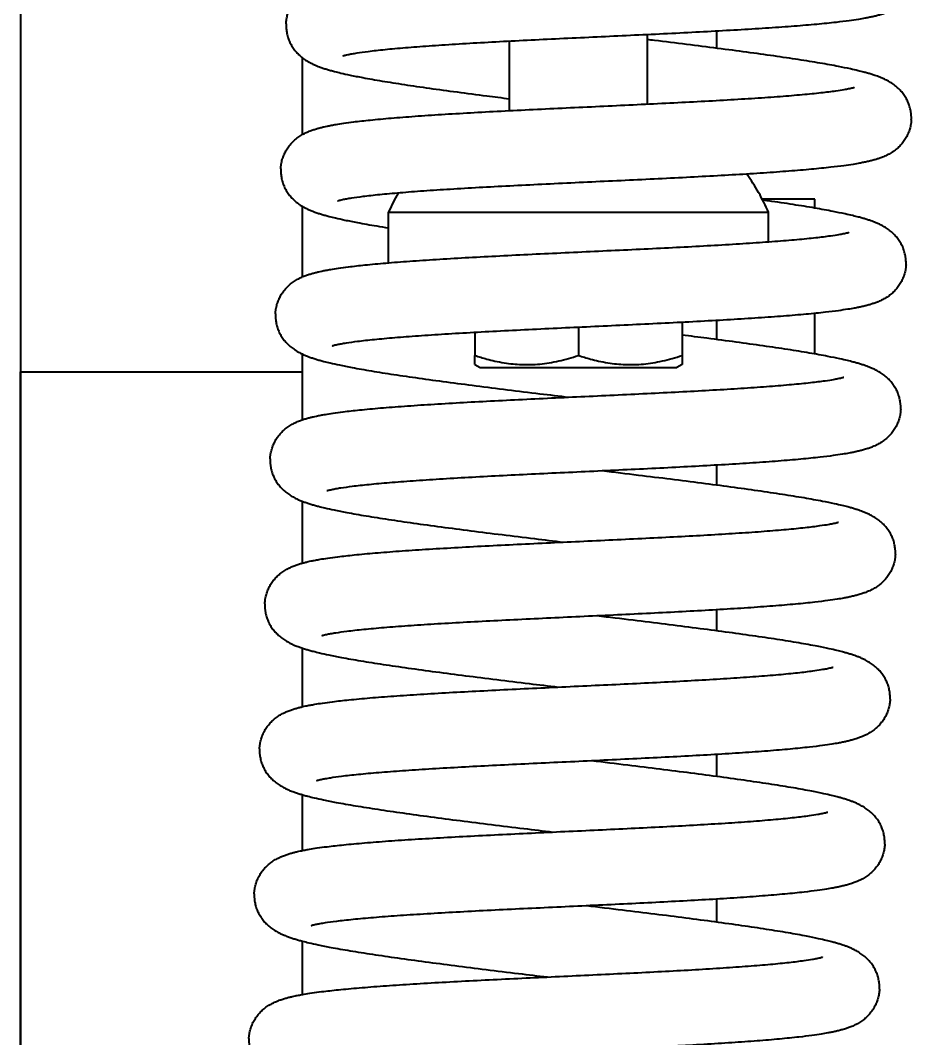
# Model space of a CAD drawing. Header units: millimetres. Extents: x 30271 to 35001, y 5679 to 9007.
# Drawn here: x 31918.7 to 32048.5, y 8038.7 to 8186.2 of the extents above; entities that cross this region are included whole.
import ezdxf

# ---------------------------------------------------------------- set-up
doc = ezdxf.new("R2010")
doc.units = ezdxf.units.MM
doc.linetypes.add('K5LT_BASIC', pattern=[0])
doc.layers.add('0 VIEW0', color=7, linetype='Continuous')

msp = doc.modelspace()

# ---------------------------------------------------------------- linework, layer by layer
at = {"layer": '0 VIEW0', "color": 5, "linetype": 'K5LT_BASIC', "lineweight": 40}
for p, q in [((31918.726, 8529.284), (31918.726, 7829.284)), ((32009.51, 8174.046), (32009.51, 8184.08)), ((32019.51, 8182.119), (32019.51, 8184.587)), ((31989.51, 8173.089), (31989.51, 8183.119)), ((31959.51, 8180.771), (31959.51, 8169.601)), ((32033.726, 8160.284), (32026.099, 8160.284)), ((32033.726, 8158.974), (32033.726, 8160.284)), ((31959.51, 8159.256), (31959.51, 8149.005)), ((31972.01, 8151.057), (31972.01, 8158.379)), ((31972.01, 8158.379), (32027.01, 8158.379)), ((32027.01, 8154.102), (32027.01, 8158.379)), ((32033.726, 8137.855), (32033.726, 8143.732)), ((32014.51, 8142.431), (32014.51, 8137.652)), ((32019.51, 8139.948), (32019.51, 8142.701)), ((31984.51, 8140.962), (31984.51, 8137.652)), ((31999.51, 8141.71), (31999.51, 8137.652)), ((31959.51, 8137.861), (31959.51, 8128.32)), ((31984.51, 8136.312), (31984.51, 8137.652)), ((32014.51, 8137.652), (32014.51, 8136.312)), ((31984.51, 8136.312), (31985.26, 8135.879)), ((32014.51, 8136.312), (32013.76, 8135.879)), ((31918.726, 8135.284), (31959.51, 8135.284)), ((31918.726, 7829.284), (31918.726, 8135.284)), ((31985.26, 8135.879), (31999.51, 8135.879)), ((31999.51, 8135.879), (32013.76, 8135.879)), ((32019.51, 8118.861), (32019.51, 8121.759)), ((31959.51, 8116.547), (31959.51, 8107.573)), ((32019.51, 8097.773), (32019.51, 8100.817)), ((31959.51, 8095.286), (31959.51, 8086.784)), ((32019.51, 8076.685), (32019.51, 8079.877)), ((31959.51, 8074.062), (31959.51, 8065.965)), ((32019.51, 8055.596), (32019.51, 8058.938)), ((31959.51, 8052.864), (31959.51, 8045.124))]:
    msp.add_line(p, q, dxfattribs=at)
for start, end in [(23.55646, 35.70744), (150.51881, 156.44354)]:
    msp.add_arc((31999.51, 8146.39), 30, start, end, dxfattribs=at)
for points, knots in [([(31957.188, 8185.639), (31957.196, 8185.871), (31957.242, 8186.333), (31957.392, 8187.011), (31957.623, 8187.665), (31957.93, 8188.286), (31958.309, 8188.867), (31958.753, 8189.4), (31959.257, 8189.883), (31959.818, 8190.312), (31960.368, 8190.648), (31960.913, 8190.923), (31961.431, 8191.142), (31961.953, 8191.328), (31962.46, 8191.485), (31962.954, 8191.619), (31963.426, 8191.732), (31963.932, 8191.843), (31964.503, 8191.957), (31965.3, 8192.099), (31966.356, 8192.264), (31967.957, 8192.479), (31970.176, 8192.728), (31973.123, 8193.001), (31976.577, 8193.27), (31980.421, 8193.528), (31984.6, 8193.776), (31989.052, 8194.015), (31993.71, 8194.248), (31998.501, 8194.477), (32003.352, 8194.704), (32008.187, 8194.93), (32012.929, 8195.159), (32017.504, 8195.393), (32021.838, 8195.634), (32025.861, 8195.882), (32029.508, 8196.139), (32032.716, 8196.404), (32035.427, 8196.675), (32037.408, 8196.922), (32038.655, 8197.117), (32039.33, 8197.243), (32039.728, 8197.329), (32039.993, 8197.394), (32040.173, 8197.444), (32040.223, 8197.461), (32040.227, 8197.463)], [0, 0, 0, 0, 0.3123927, 0.6261803, 0.9437632, 1.2683347, 1.6047015, 1.9603052, 2.344795, 2.7747437, 3.2765352, 3.7144799, 4.2369204, 4.7593609, 5.2766206, 5.7804647, 6.2557903, 6.6731545, 7.2410291, 7.8428075, 8.7792866, 9.8507897, 11.459377, 13.2564057, 15.0893136, 16.9448536, 18.8148739, 20.6940125, 22.5785043, 24.4655098, 26.3527014, 28.2379801, 30.1192494, 31.9941961, 33.8600336, 35.7131444, 37.548526, 39.358845, 41.1326713, 42.8507408, 44.0565131, 44.858353, 45.3932334, 45.9280025, 46.4627716, 47, 47, 47, 47]), ([(32048.451, 8192.804), (32048.443, 8192.573), (32048.397, 8192.111), (32048.247, 8191.433), (32048.016, 8190.779), (32047.709, 8190.157), (32047.331, 8189.577), (32046.887, 8189.043), (32046.382, 8188.561), (32045.821, 8188.132), (32045.201, 8187.753), (32044.601, 8187.463), (32044.045, 8187.241), (32043.591, 8187.086), (32043.134, 8186.947), (32042.662, 8186.819), (32042.119, 8186.689), (32041.556, 8186.569), (32040.872, 8186.438), (32039.941, 8186.279), (32038.589, 8186.081), (32036.634, 8185.841), (32034.025, 8185.576), (32030.775, 8185.302), (32027.112, 8185.039), (32023.087, 8184.786), (32018.758, 8184.543), (32014.19, 8184.307), (32009.454, 8184.076), (32004.622, 8183.849), (31999.77, 8183.623), (31994.974, 8183.395), (31990.309, 8183.163), (31985.851, 8182.926), (31981.669, 8182.682), (31977.833, 8182.429), (31974.407, 8182.168), (31971.45, 8181.899), (31969.125, 8181.64), (31967.615, 8181.429), (31966.682, 8181.272), (31966.151, 8181.168), (31965.789, 8181.086), (31965.559, 8181.027), (31965.444, 8180.992), (31965.417, 8180.983), (31965.413, 8180.981)], [0, 0, 0, 0, 0.3126774, 0.6265971, 0.9447123, 1.269773, 1.6064316, 1.961802, 2.3469042, 2.7774334, 3.2793335, 3.8928726, 4.4104889, 4.9025019, 5.2640069, 5.8002264, 6.3360045, 6.8717827, 7.4075608, 8.2113329, 9.2834461, 10.6247441, 12.3990532, 14.2186829, 16.0664611, 17.9321959, 19.8093825, 21.6935925, 23.5816013, 25.4708738, 27.3592295, 29.2445953, 31.124789, 32.9972864, 34.8589209, 36.7054391, 38.5307735, 40.32574, 42.0754358, 43.5256194, 44.3280859, 45.1303191, 45.6648641, 46.198954, 46.7314699, 47, 47, 47, 47]), ([(31957.188, 8185.639), (31957.179, 8185.408), (31957.191, 8184.944), (31957.291, 8184.257), (31957.474, 8183.587), (31957.735, 8182.946), (31958.069, 8182.339), (31958.473, 8181.774), (31958.941, 8181.257), (31959.469, 8180.787), (31960.06, 8180.364), (31960.637, 8180.031), (31961.175, 8179.769), (31961.617, 8179.581), (31962.062, 8179.409), (31962.524, 8179.247), (31963.056, 8179.077), (31963.608, 8178.917), (31964.281, 8178.736), (31965.198, 8178.509), (31966.532, 8178.213), (31968.464, 8177.83), (31971.046, 8177.375), (31974.268, 8176.864), (31977.902, 8176.334), (31981.898, 8175.788), (31985.806, 8175.279), (31988.399, 8174.952), (31989.51, 8174.813)], [0, 0, 0, 0, 0.4280861, 0.857873, 1.293404, 1.7384441, 2.1993628, 2.6858998, 3.2131427, 3.8025795, 4.48973, 5.3297254, 6.0383931, 6.7120072, 7.2069431, 7.9410803, 8.6746133, 9.4081463, 10.1416793, 11.2421223, 12.7099507, 14.5463195, 16.9755231, 19.4667752, 21.9965652, 24.5509396, 27.1209928, 29, 29, 29, 29]), ([(32047.683, 8171.818), (32047.691, 8172.049), (32047.68, 8172.513), (32047.579, 8173.2), (32047.397, 8173.869), (32047.136, 8174.511), (32046.801, 8175.118), (32046.398, 8175.683), (32045.93, 8176.201), (32045.402, 8176.67), (32044.811, 8177.093), (32044.237, 8177.425), (32043.699, 8177.687), (32043.225, 8177.889), (32042.791, 8178.055), (32042.344, 8178.211), (32041.87, 8178.363), (32041.345, 8178.517), (32040.727, 8178.686), (32039.925, 8178.888), (32038.737, 8179.159), (32036.962, 8179.522), (32034.491, 8179.97), (32031.369, 8180.476), (32027.824, 8181.002), (32023.905, 8181.545), (32019.669, 8182.102), (32015.179, 8182.669), (32011.743, 8183.092), (32009.837, 8183.324), (32009.51, 8183.364)], [0, 0, 0, 0, 0.4115746, 0.8246784, 1.2429471, 1.6710519, 2.1151304, 2.583168, 3.0893316, 3.6563423, 4.31733, 5.1250954, 5.7977303, 6.4515895, 7.0621738, 7.5829405, 8.273539, 8.9519775, 9.605358, 10.5601995, 11.7658243, 13.4728225, 15.7911388, 18.1759998, 20.6019436, 23.0540726, 25.5229416, 28.0022114, 30.4873451, 31, 31, 31, 31]), ([(31956.419, 8164.654), (31956.427, 8164.885), (31956.473, 8165.347), (31956.624, 8166.025), (31956.855, 8166.679), (31957.162, 8167.3), (31957.54, 8167.881), (31957.984, 8168.414), (31958.488, 8168.897), (31959.049, 8169.326), (31959.6, 8169.662), (31960.145, 8169.937), (31960.663, 8170.156), (31961.184, 8170.342), (31961.691, 8170.499), (31962.186, 8170.633), (31962.657, 8170.746), (31963.164, 8170.858), (31963.735, 8170.971), (31964.531, 8171.113), (31965.587, 8171.278), (31967.189, 8171.493), (31969.407, 8171.742), (31972.354, 8172.015), (31975.808, 8172.284), (31979.653, 8172.542), (31983.831, 8172.79), (31988.283, 8173.029), (31992.941, 8173.262), (31997.733, 8173.491), (32002.584, 8173.718), (32007.418, 8173.944), (32012.16, 8174.174), (32016.735, 8174.407), (32021.069, 8174.648), (32025.093, 8174.896), (32028.739, 8175.153), (32031.948, 8175.418), (32034.659, 8175.689), (32036.64, 8175.936), (32037.886, 8176.131), (32038.561, 8176.257), (32038.959, 8176.343), (32039.225, 8176.408), (32039.404, 8176.459), (32039.454, 8176.475), (32039.459, 8176.477)], [0, 0, 0, 0, 0.3123927, 0.6261803, 0.9437632, 1.2683347, 1.6047015, 1.9603052, 2.344795, 2.7747437, 3.2765352, 3.7144799, 4.2369204, 4.7593609, 5.2766206, 5.7804647, 6.2557903, 6.6731545, 7.2410291, 7.8428075, 8.7792866, 9.8507897, 11.459377, 13.2564057, 15.0893136, 16.9448536, 18.8148739, 20.6940125, 22.5785043, 24.4655098, 26.3527014, 28.2379801, 30.1192494, 31.9941961, 33.8600336, 35.7131444, 37.548526, 39.358845, 41.1326713, 42.8507408, 44.0565131, 44.858353, 45.3932334, 45.9280025, 46.4627716, 47, 47, 47, 47]), ([(32047.683, 8171.818), (32047.674, 8171.587), (32047.629, 8171.125), (32047.478, 8170.447), (32047.247, 8169.793), (32046.94, 8169.172), (32046.562, 8168.591), (32046.118, 8168.058), (32045.614, 8167.575), (32045.053, 8167.146), (32044.432, 8166.767), (32043.833, 8166.477), (32043.277, 8166.255), (32042.822, 8166.1), (32042.366, 8165.961), (32041.893, 8165.833), (32041.35, 8165.703), (32040.788, 8165.583), (32040.104, 8165.452), (32039.172, 8165.293), (32037.82, 8165.096), (32035.865, 8164.855), (32033.257, 8164.59), (32030.006, 8164.316), (32026.343, 8164.053), (32022.318, 8163.8), (32017.989, 8163.557), (32013.422, 8163.321), (32008.685, 8163.09), (32003.854, 8162.863), (31999.002, 8162.637), (31994.205, 8162.409), (31989.541, 8162.177), (31985.082, 8161.94), (31980.901, 8161.696), (31977.065, 8161.443), (31973.638, 8161.182), (31970.681, 8160.913), (31968.356, 8160.654), (31966.846, 8160.443), (31965.914, 8160.286), (31965.382, 8160.182), (31965.021, 8160.1), (31964.791, 8160.041), (31964.676, 8160.006), (31964.649, 8159.997), (31964.645, 8159.995)], [0, 0, 0, 0, 0.3126774, 0.6265971, 0.9447123, 1.269773, 1.6064316, 1.961802, 2.3469042, 2.7774334, 3.2793335, 3.8928726, 4.4104889, 4.9025019, 5.2640069, 5.8002264, 6.3360045, 6.8717827, 7.4075608, 8.2113329, 9.2834461, 10.6247441, 12.3990532, 14.2186829, 16.0664611, 17.9321959, 19.8093825, 21.6935925, 23.5816013, 25.4708738, 27.3592295, 29.2445953, 31.124789, 32.9972864, 34.8589209, 36.7054391, 38.5307735, 40.32574, 42.0754358, 43.5256194, 44.3280859, 45.1303191, 45.6648641, 46.198954, 46.7314699, 47, 47, 47, 47]), ([(31956.419, 8164.654), (31956.41, 8164.422), (31956.422, 8163.958), (31956.523, 8163.271), (31956.705, 8162.601), (31956.966, 8161.96), (31957.301, 8161.353), (31957.705, 8160.789), (31958.172, 8160.271), (31958.7, 8159.801), (31959.291, 8159.378), (31959.868, 8159.045), (31960.406, 8158.783), (31960.848, 8158.595), (31961.293, 8158.423), (31961.756, 8158.261), (31962.288, 8158.091), (31962.839, 8157.931), (31963.512, 8157.75), (31964.43, 8157.523), (31965.763, 8157.227), (31967.696, 8156.844), (31969.839, 8156.467), (31971.427, 8156.209), (31972.01, 8156.117)], [0, 0, 0, 0, 0.5841906, 1.1707022, 1.7650525, 2.3723795, 3.0013753, 3.6653313, 4.3848368, 5.1892157, 6.1269403, 7.2732457, 8.2403338, 9.1595858, 9.8350034, 10.8368487, 11.8378695, 12.8388902, 13.8399109, 15.3416379, 17.3447198, 19.8507329, 23.165762, 25, 25, 25, 25]), ([(32046.914, 8150.832), (32046.923, 8151.063), (32046.911, 8151.527), (32046.811, 8152.214), (32046.628, 8152.883), (32046.368, 8153.525), (32046.033, 8154.132), (32045.629, 8154.697), (32045.162, 8155.215), (32044.634, 8155.684), (32044.042, 8156.107), (32043.468, 8156.439), (32042.93, 8156.701), (32042.456, 8156.903), (32042.022, 8157.069), (32041.575, 8157.225), (32041.102, 8157.377), (32040.577, 8157.531), (32039.959, 8157.7), (32039.157, 8157.902), (32037.969, 8158.173), (32036.193, 8158.536), (32033.723, 8158.984), (32030.6, 8159.49), (32027.988, 8159.878), (32026.458, 8160.095), (32026.176, 8160.135)], [0, 0, 0, 0, 0.5255695, 1.0530917, 1.5872094, 2.1338874, 2.7009635, 3.2986346, 3.9449917, 4.6690488, 5.5131119, 6.5446062, 7.4035424, 8.2385027, 9.0182021, 9.6832069, 10.5650823, 11.4314295, 12.2657785, 13.485085, 15.0246348, 17.2044246, 20.1648509, 23.210253, 26.3081166, 27, 27, 27, 27]), ([(31955.651, 8143.668), (31955.659, 8143.899), (31955.704, 8144.361), (31955.855, 8145.039), (31956.086, 8145.693), (31956.393, 8146.314), (31956.771, 8146.895), (31957.215, 8147.428), (31957.72, 8147.911), (31958.281, 8148.34), (31958.831, 8148.676), (31959.376, 8148.951), (31959.894, 8149.17), (31960.416, 8149.356), (31960.923, 8149.513), (31961.417, 8149.647), (31961.888, 8149.76), (31962.395, 8149.872), (31962.966, 8149.985), (31963.763, 8150.127), (31964.819, 8150.292), (31966.42, 8150.507), (31968.639, 8150.756), (31971.585, 8151.029), (31975.04, 8151.298), (31978.884, 8151.556), (31983.063, 8151.804), (31987.515, 8152.043), (31992.172, 8152.276), (31996.964, 8152.505), (32001.815, 8152.732), (32006.65, 8152.958), (32011.392, 8153.188), (32015.967, 8153.421), (32020.301, 8153.662), (32024.324, 8153.91), (32027.971, 8154.167), (32031.179, 8154.432), (32033.89, 8154.703), (32035.871, 8154.95), (32037.118, 8155.145), (32037.792, 8155.271), (32038.191, 8155.357), (32038.456, 8155.422), (32038.636, 8155.473), (32038.686, 8155.489), (32038.69, 8155.491)], [0, 0, 0, 0, 0.3123927, 0.6261803, 0.9437632, 1.2683347, 1.6047015, 1.9603052, 2.344795, 2.7747437, 3.2765352, 3.7144799, 4.2369204, 4.7593609, 5.2766206, 5.7804647, 6.2557903, 6.6731545, 7.2410291, 7.8428075, 8.7792866, 9.8507897, 11.459377, 13.2564057, 15.0893136, 16.9448536, 18.8148739, 20.6940125, 22.5785043, 24.4655098, 26.3527014, 28.2379801, 30.1192494, 31.9941961, 33.8600336, 35.7131444, 37.548526, 39.358845, 41.1326713, 42.8507408, 44.0565131, 44.858353, 45.3932334, 45.9280025, 46.4627716, 47, 47, 47, 47]), ([(32046.914, 8150.832), (32046.906, 8150.601), (32046.86, 8150.139), (32046.71, 8149.461), (32046.479, 8148.807), (32046.171, 8148.186), (32045.793, 8147.605), (32045.349, 8147.072), (32044.845, 8146.589), (32044.284, 8146.16), (32043.664, 8145.781), (32043.064, 8145.491), (32042.508, 8145.269), (32042.054, 8145.114), (32041.597, 8144.975), (32041.124, 8144.847), (32040.581, 8144.717), (32040.019, 8144.597), (32039.335, 8144.466), (32038.404, 8144.307), (32037.052, 8144.11), (32035.097, 8143.869), (32032.488, 8143.604), (32029.238, 8143.33), (32025.575, 8143.067), (32021.549, 8142.814), (32017.221, 8142.571), (32012.653, 8142.335), (32007.917, 8142.104), (32003.085, 8141.877), (31998.233, 8141.651), (31993.437, 8141.423), (31988.772, 8141.192), (31984.314, 8140.954), (31980.132, 8140.71), (31976.296, 8140.457), (31972.87, 8140.196), (31969.913, 8139.928), (31967.588, 8139.668), (31966.078, 8139.457), (31965.145, 8139.3), (31964.614, 8139.196), (31964.252, 8139.114), (31964.022, 8139.055), (31963.907, 8139.02), (31963.88, 8139.011), (31963.876, 8139.009)], [0, 0, 0, 0, 0.3126774, 0.6265971, 0.9447123, 1.269773, 1.6064316, 1.961802, 2.3469042, 2.7774334, 3.2793335, 3.8928726, 4.4104889, 4.9025019, 5.2640069, 5.8002264, 6.3360045, 6.8717827, 7.4075608, 8.2113329, 9.2834461, 10.6247441, 12.3990532, 14.2186829, 16.0664611, 17.9321959, 19.8093825, 21.6935925, 23.5816013, 25.4708738, 27.3592295, 29.2445953, 31.124789, 32.9972864, 34.8589209, 36.7054391, 38.5307735, 40.32574, 42.0754358, 43.5256194, 44.3280859, 45.1303191, 45.6648641, 46.198954, 46.7314699, 47, 47, 47, 47]), ([(31955.651, 8143.668), (31955.642, 8143.437), (31955.654, 8142.973), (31955.754, 8142.285), (31955.937, 8141.616), (31956.198, 8140.974), (31956.532, 8140.367), (31956.936, 8139.803), (31957.404, 8139.285), (31957.932, 8138.815), (31958.523, 8138.392), (31959.099, 8138.059), (31959.638, 8137.797), (31960.08, 8137.609), (31960.525, 8137.437), (31960.987, 8137.275), (31961.519, 8137.106), (31962.071, 8136.945), (31962.743, 8136.764), (31963.661, 8136.538), (31964.995, 8136.242), (31966.927, 8135.858), (31969.509, 8135.403), (31972.731, 8134.892), (31976.365, 8134.362), (31980.361, 8133.816), (31984.66, 8133.256), (31989.198, 8132.687), (31993.697, 8132.136), (31996.684, 8131.775), (31998.076, 8131.607)], [0, 0, 0, 0, 0.3843192, 0.7701653, 1.1611683, 1.5607081, 1.9745031, 2.4112973, 2.8846356, 3.4138092, 4.0307065, 4.784822, 5.4210365, 6.0257813, 6.4701156, 7.1291957, 7.7877333, 8.446271, 9.1048086, 10.0927439, 11.4105037, 13.0591248, 15.2399701, 17.4765202, 19.7476681, 22.040887, 24.3481816, 26.6641087, 28.9847051, 31, 31, 31, 31]), ([(32046.145, 8129.846), (32046.154, 8130.077), (32046.143, 8130.541), (32046.042, 8131.228), (32045.86, 8131.897), (32045.599, 8132.539), (32045.264, 8133.146), (32044.86, 8133.711), (32044.393, 8134.229), (32043.865, 8134.698), (32043.274, 8135.121), (32042.7, 8135.453), (32042.162, 8135.715), (32041.688, 8135.917), (32041.254, 8136.083), (32040.807, 8136.239), (32040.333, 8136.391), (32039.808, 8136.546), (32039.19, 8136.714), (32038.388, 8136.916), (32037.2, 8137.187), (32035.425, 8137.55), (32032.954, 8137.998), (32029.832, 8138.504), (32026.287, 8139.03), (32022.368, 8139.573), (32018.41, 8140.094), (32015.728, 8140.434), (32014.51, 8140.586)], [0, 0, 0, 0, 0.4337592, 0.8691299, 1.3099439, 1.7611242, 2.2291392, 2.7224047, 3.2558513, 3.8534248, 4.5500407, 5.401346, 6.1102369, 6.7993401, 7.4428359, 7.9916727, 8.7194956, 9.4345029, 10.1231016, 11.1294106, 12.4000204, 14.1990284, 16.6423056, 19.1557143, 21.7124202, 24.2967228, 26.8986676, 29, 29, 29, 29]), ([(31984.51, 8137.652), (31985.08, 8137.462), (31986.045, 8137.168), (31987.468, 8136.815), (31988.735, 8136.57), (31990.021, 8136.4), (31991.286, 8136.312), (31992.585, 8136.306), (31993.921, 8136.39), (31995.286, 8136.569), (31996.665, 8136.838), (31998.079, 8137.198), (31999.027, 8137.491), (31999.51, 8137.652)], [0, 0, 0, 0, 1.6374536, 2.7525556, 4.0112679, 5.177932, 6.3226025, 7.5039957, 8.7569809, 10.0125858, 11.2910456, 12.6125954, 14, 14, 14, 14]), ([(31999.51, 8137.652), (32000.08, 8137.462), (32001.045, 8137.168), (32002.468, 8136.815), (32003.735, 8136.57), (32005.021, 8136.4), (32006.286, 8136.312), (32007.585, 8136.306), (32008.921, 8136.39), (32010.286, 8136.569), (32011.665, 8136.838), (32013.079, 8137.198), (32014.027, 8137.491), (32014.51, 8137.652)], [0, 0, 0, 0, 1.6374536, 2.7525556, 4.0112679, 5.177932, 6.3226025, 7.5039957, 8.7569809, 10.0125858, 11.2910456, 12.6125954, 14, 14, 14, 14]), ([(31954.882, 8122.682), (31954.89, 8122.913), (31954.936, 8123.375), (31955.087, 8124.053), (31955.318, 8124.707), (31955.625, 8125.328), (31956.003, 8125.909), (31956.447, 8126.443), (31956.951, 8126.925), (31957.512, 8127.354), (31958.063, 8127.69), (31958.608, 8127.965), (31959.126, 8128.184), (31959.647, 8128.371), (31960.154, 8128.527), (31960.649, 8128.661), (31961.12, 8128.775), (31961.627, 8128.886), (31962.198, 8128.999), (31962.994, 8129.141), (31964.05, 8129.306), (31965.651, 8129.521), (31967.87, 8129.77), (31970.817, 8130.043), (31974.271, 8130.312), (31978.115, 8130.57), (31982.294, 8130.818), (31986.746, 8131.057), (31991.404, 8131.29), (31996.195, 8131.519), (32001.046, 8131.746), (32005.881, 8131.972), (32010.623, 8132.202), (32015.198, 8132.436), (32019.532, 8132.676), (32023.556, 8132.924), (32027.202, 8133.181), (32030.41, 8133.446), (32033.122, 8133.717), (32035.102, 8133.964), (32036.349, 8134.159), (32037.024, 8134.285), (32037.422, 8134.371), (32037.688, 8134.436), (32037.867, 8134.487), (32037.917, 8134.503), (32037.922, 8134.505)], [0, 0, 0, 0, 0.3123927, 0.6261803, 0.9437632, 1.2683347, 1.6047015, 1.9603052, 2.344795, 2.7747437, 3.2765352, 3.7144799, 4.2369204, 4.7593609, 5.2766206, 5.7804647, 6.2557903, 6.6731545, 7.2410291, 7.8428075, 8.7792866, 9.8507897, 11.459377, 13.2564057, 15.0893136, 16.9448536, 18.8148739, 20.6940125, 22.5785043, 24.4655098, 26.3527014, 28.2379801, 30.1192494, 31.9941961, 33.8600336, 35.7131444, 37.548526, 39.358845, 41.1326713, 42.8507408, 44.0565131, 44.858353, 45.3932334, 45.9280025, 46.4627716, 47, 47, 47, 47]), ([(32046.145, 8129.846), (32046.137, 8129.615), (32046.092, 8129.153), (32045.941, 8128.475), (32045.71, 8127.821), (32045.403, 8127.2), (32045.025, 8126.619), (32044.581, 8126.086), (32044.077, 8125.603), (32043.515, 8125.174), (32042.895, 8124.795), (32042.296, 8124.505), (32041.739, 8124.283), (32041.285, 8124.128), (32040.829, 8123.989), (32040.356, 8123.861), (32039.813, 8123.731), (32039.251, 8123.611), (32038.567, 8123.48), (32037.635, 8123.321), (32036.283, 8123.124), (32034.328, 8122.883), (32031.719, 8122.618), (32028.469, 8122.344), (32024.806, 8122.081), (32020.781, 8121.828), (32016.452, 8121.585), (32011.885, 8121.349), (32007.148, 8121.118), (32002.316, 8120.891), (31997.464, 8120.665), (31992.668, 8120.437), (31988.004, 8120.206), (31983.545, 8119.969), (31979.364, 8119.724), (31975.528, 8119.471), (31972.101, 8119.21), (31969.144, 8118.942), (31966.819, 8118.682), (31965.309, 8118.471), (31964.376, 8118.315), (31963.845, 8118.21), (31963.484, 8118.128), (31963.254, 8118.069), (31963.139, 8118.034), (31963.111, 8118.025), (31963.107, 8118.023)], [0, 0, 0, 0, 0.3126774, 0.6265971, 0.9447123, 1.269773, 1.6064316, 1.961802, 2.3469042, 2.7774334, 3.2793335, 3.8928726, 4.4104889, 4.9025019, 5.2640069, 5.8002264, 6.3360045, 6.8717827, 7.4075608, 8.2113329, 9.2834461, 10.6247441, 12.3990532, 14.2186829, 16.0664611, 17.9321959, 19.8093825, 21.6935925, 23.5816013, 25.4708738, 27.3592295, 29.2445953, 31.124789, 32.9972864, 34.8589209, 36.7054391, 38.5307735, 40.32574, 42.0754358, 43.5256194, 44.3280859, 45.1303191, 45.6648641, 46.198954, 46.7314699, 47, 47, 47, 47]), ([(31954.882, 8122.682), (31954.873, 8122.451), (31954.885, 8121.987), (31954.986, 8121.299), (31955.168, 8120.63), (31955.429, 8119.988), (31955.764, 8119.381), (31956.167, 8118.817), (31956.635, 8118.299), (31957.163, 8117.83), (31957.754, 8117.406), (31958.331, 8117.073), (31958.869, 8116.811), (31959.311, 8116.623), (31959.756, 8116.451), (31960.218, 8116.289), (31960.75, 8116.12), (31961.302, 8115.959), (31961.975, 8115.778), (31962.892, 8115.552), (31964.226, 8115.256), (31966.159, 8114.873), (31968.741, 8114.417), (31971.962, 8113.906), (31975.596, 8113.376), (31979.592, 8112.83), (31983.892, 8112.27), (31988.43, 8111.701), (31992.929, 8111.15), (31995.915, 8110.789), (31997.307, 8110.621)], [0, 0, 0, 0, 0.3843192, 0.7701653, 1.1611683, 1.5607081, 1.9745031, 2.4112973, 2.8846356, 3.4138092, 4.0307065, 4.784822, 5.4210365, 6.0257813, 6.4701156, 7.1291957, 7.7877333, 8.446271, 9.1048086, 10.0927439, 11.4105037, 13.0591248, 15.2399701, 17.4765202, 19.7476681, 22.040887, 24.3481816, 26.6641087, 28.9847051, 31, 31, 31, 31]), ([(32045.377, 8108.86), (32045.386, 8109.091), (32045.374, 8109.555), (32045.273, 8110.242), (32045.091, 8110.911), (32044.83, 8111.553), (32044.496, 8112.16), (32044.092, 8112.725), (32043.624, 8113.243), (32043.096, 8113.712), (32042.505, 8114.135), (32041.931, 8114.467), (32041.393, 8114.729), (32040.919, 8114.932), (32040.485, 8115.097), (32040.038, 8115.253), (32039.564, 8115.405), (32039.04, 8115.56), (32038.422, 8115.728), (32037.62, 8115.93), (32036.431, 8116.201), (32034.656, 8116.565), (32032.186, 8117.012), (32029.063, 8117.518), (32025.519, 8118.044), (32021.6, 8118.587), (32017.364, 8119.144), (32012.874, 8119.712), (32008.052, 8120.305), (32004.707, 8120.709), (32002.952, 8120.921)], [0, 0, 0, 0, 0.3841964, 0.7698201, 1.1602652, 1.5598921, 1.9744301, 2.4113334, 2.8838266, 3.4131193, 4.0301375, 4.7841697, 5.4120603, 6.0224243, 6.592392, 7.0785168, 7.7231762, 8.3564843, 8.9664014, 9.8577261, 10.9831517, 12.5765989, 14.7406988, 16.9669168, 19.2314848, 21.5204961, 23.8251337, 26.1394804, 28.4593009, 31, 31, 31, 31]), ([(31954.114, 8101.696), (31954.122, 8101.927), (31954.167, 8102.389), (31954.318, 8103.067), (31954.549, 8103.721), (31954.856, 8104.342), (31955.234, 8104.923), (31955.678, 8105.457), (31956.183, 8105.939), (31956.744, 8106.368), (31957.294, 8106.704), (31957.839, 8106.979), (31958.357, 8107.198), (31958.879, 8107.385), (31959.386, 8107.541), (31959.88, 8107.675), (31960.351, 8107.789), (31960.858, 8107.9), (31961.429, 8108.013), (31962.225, 8108.155), (31963.282, 8108.32), (31964.883, 8108.535), (31967.102, 8108.784), (31970.048, 8109.057), (31973.503, 8109.326), (31977.347, 8109.584), (31981.526, 8109.832), (31985.978, 8110.071), (31990.635, 8110.305), (31995.427, 8110.533), (32000.278, 8110.76), (32005.113, 8110.987), (32009.855, 8111.216), (32014.429, 8111.45), (32018.763, 8111.69), (32022.787, 8111.938), (32026.434, 8112.195), (32029.642, 8112.46), (32032.353, 8112.731), (32034.334, 8112.978), (32035.58, 8113.173), (32036.255, 8113.299), (32036.654, 8113.385), (32036.919, 8113.45), (32037.099, 8113.501), (32037.148, 8113.517), (32037.153, 8113.519)], [0, 0, 0, 0, 0.3123927, 0.6261803, 0.9437632, 1.2683347, 1.6047015, 1.9603052, 2.344795, 2.7747437, 3.2765352, 3.7144799, 4.2369204, 4.7593609, 5.2766206, 5.7804647, 6.2557903, 6.6731545, 7.2410291, 7.8428075, 8.7792866, 9.8507897, 11.459377, 13.2564057, 15.0893136, 16.9448536, 18.8148739, 20.6940125, 22.5785043, 24.4655098, 26.3527014, 28.2379801, 30.1192494, 31.9941961, 33.8600336, 35.7131444, 37.548526, 39.358845, 41.1326713, 42.8507408, 44.0565131, 44.858353, 45.3932334, 45.9280025, 46.4627716, 47, 47, 47, 47]), ([(32045.377, 8108.86), (32045.369, 8108.629), (32045.323, 8108.167), (32045.172, 8107.489), (32044.941, 8106.835), (32044.634, 8106.214), (32044.256, 8105.633), (32043.812, 8105.1), (32043.308, 8104.618), (32042.747, 8104.188), (32042.126, 8103.809), (32041.527, 8103.519), (32040.971, 8103.297), (32040.517, 8103.142), (32040.06, 8103.003), (32039.587, 8102.875), (32039.044, 8102.745), (32038.482, 8102.625), (32037.798, 8102.494), (32036.867, 8102.335), (32035.515, 8102.138), (32033.559, 8101.897), (32030.951, 8101.632), (32027.7, 8101.358), (32024.037, 8101.095), (32020.012, 8100.842), (32015.683, 8100.599), (32011.116, 8100.363), (32006.38, 8100.132), (32001.548, 8099.905), (31996.696, 8099.679), (31991.9, 8099.451), (31987.235, 8099.22), (31982.776, 8098.983), (31978.595, 8098.738), (31974.759, 8098.486), (31971.333, 8098.224), (31968.376, 8097.956), (31966.051, 8097.696), (31964.541, 8097.486), (31963.608, 8097.329), (31963.077, 8097.224), (31962.715, 8097.142), (31962.485, 8097.083), (31962.37, 8097.048), (31962.343, 8097.039), (31962.339, 8097.037)], [0, 0, 0, 0, 0.3126774, 0.6265971, 0.9447123, 1.269773, 1.6064316, 1.961802, 2.3469042, 2.7774334, 3.2793335, 3.8928726, 4.4104889, 4.9025019, 5.2640069, 5.8002264, 6.3360045, 6.8717827, 7.4075608, 8.2113329, 9.2834461, 10.6247441, 12.3990532, 14.2186829, 16.0664611, 17.9321959, 19.8093825, 21.6935925, 23.5816013, 25.4708738, 27.3592295, 29.2445953, 31.124789, 32.9972864, 34.8589209, 36.7054391, 38.5307735, 40.32574, 42.0754358, 43.5256194, 44.3280859, 45.1303191, 45.6648641, 46.198954, 46.7314699, 47, 47, 47, 47]), ([(31954.114, 8101.696), (31954.105, 8101.465), (31954.116, 8101.001), (31954.217, 8100.313), (31954.4, 8099.644), (31954.66, 8099.002), (31954.995, 8098.395), (31955.399, 8097.831), (31955.866, 8097.313), (31956.395, 8096.844), (31956.986, 8096.42), (31957.562, 8096.087), (31958.101, 8095.825), (31958.542, 8095.637), (31958.987, 8095.465), (31959.45, 8095.303), (31959.982, 8095.134), (31960.534, 8094.973), (31961.206, 8094.792), (31962.124, 8094.566), (31963.457, 8094.27), (31965.39, 8093.887), (31967.972, 8093.432), (31971.194, 8092.921), (31974.828, 8092.39), (31978.824, 8091.844), (31983.123, 8091.284), (31987.661, 8090.715), (31992.16, 8090.164), (31995.147, 8089.803), (31996.538, 8089.635)], [0, 0, 0, 0, 0.3843192, 0.7701653, 1.1611683, 1.5607081, 1.9745031, 2.4112973, 2.8846356, 3.4138092, 4.0307065, 4.784822, 5.4210365, 6.0257813, 6.4701156, 7.1291957, 7.7877333, 8.446271, 9.1048086, 10.0927439, 11.4105037, 13.0591248, 15.2399701, 17.4765202, 19.7476681, 22.040887, 24.3481816, 26.6641087, 28.9847051, 31, 31, 31, 31]), ([(32044.608, 8087.874), (32044.617, 8088.105), (32044.605, 8088.569), (32044.505, 8089.256), (32044.323, 8089.925), (32044.062, 8090.567), (32043.727, 8091.174), (32043.323, 8091.739), (32042.856, 8092.257), (32042.328, 8092.726), (32041.737, 8093.149), (32041.162, 8093.481), (32040.625, 8093.744), (32040.151, 8093.946), (32039.717, 8094.111), (32039.269, 8094.268), (32038.796, 8094.419), (32038.271, 8094.574), (32037.653, 8094.742), (32036.851, 8094.944), (32035.663, 8095.215), (32033.888, 8095.579), (32031.417, 8096.026), (32028.295, 8096.532), (32024.75, 8097.058), (32020.831, 8097.601), (32016.595, 8098.158), (32012.105, 8098.726), (32007.283, 8099.319), (32003.938, 8099.723), (32002.183, 8099.935)], [0, 0, 0, 0, 0.3841964, 0.7698201, 1.1602652, 1.5598921, 1.9744301, 2.4113334, 2.8838266, 3.4131193, 4.0301375, 4.7841697, 5.4120603, 6.0224243, 6.592392, 7.0785168, 7.7231762, 8.3564843, 8.9664014, 9.8577261, 10.9831517, 12.5765989, 14.7406988, 16.9669168, 19.2314848, 21.5204961, 23.8251337, 26.1394804, 28.4593009, 31, 31, 31, 31]), ([(31953.345, 8080.71), (31953.353, 8080.941), (31953.399, 8081.403), (31953.549, 8082.081), (31953.78, 8082.735), (31954.087, 8083.356), (31954.466, 8083.937), (31954.91, 8084.471), (31955.414, 8084.953), (31955.975, 8085.382), (31956.525, 8085.718), (31957.071, 8085.993), (31957.588, 8086.212), (31958.11, 8086.399), (31958.617, 8086.555), (31959.112, 8086.689), (31959.583, 8086.803), (31960.089, 8086.914), (31960.661, 8087.027), (31961.457, 8087.169), (31962.513, 8087.334), (31964.114, 8087.549), (31966.333, 8087.799), (31969.28, 8088.071), (31972.734, 8088.34), (31976.578, 8088.598), (31980.757, 8088.846), (31985.209, 8089.086), (31989.867, 8089.319), (31994.658, 8089.547), (31999.509, 8089.774), (32004.344, 8090.001), (32009.086, 8090.23), (32013.661, 8090.464), (32017.995, 8090.704), (32022.018, 8090.952), (32025.665, 8091.209), (32028.873, 8091.474), (32031.584, 8091.745), (32033.565, 8091.992), (32034.812, 8092.187), (32035.487, 8092.313), (32035.885, 8092.399), (32036.151, 8092.464), (32036.33, 8092.515), (32036.38, 8092.531), (32036.385, 8092.533)], [0, 0, 0, 0, 0.3123927, 0.6261803, 0.9437632, 1.2683347, 1.6047015, 1.9603052, 2.344795, 2.7747437, 3.2765352, 3.7144799, 4.2369204, 4.7593609, 5.2766206, 5.7804647, 6.2557903, 6.6731545, 7.2410291, 7.8428075, 8.7792866, 9.8507897, 11.459377, 13.2564057, 15.0893136, 16.9448536, 18.8148739, 20.6940125, 22.5785043, 24.4655098, 26.3527014, 28.2379801, 30.1192494, 31.9941961, 33.8600336, 35.7131444, 37.548526, 39.358845, 41.1326713, 42.8507408, 44.0565131, 44.858353, 45.3932334, 45.9280025, 46.4627716, 47, 47, 47, 47]), ([(32044.608, 8087.874), (32044.6, 8087.643), (32044.555, 8087.181), (32044.404, 8086.503), (32044.173, 8085.849), (32043.866, 8085.228), (32043.488, 8084.647), (32043.044, 8084.114), (32042.54, 8083.632), (32041.978, 8083.202), (32041.358, 8082.823), (32040.759, 8082.533), (32040.202, 8082.311), (32039.748, 8082.156), (32039.292, 8082.017), (32038.819, 8081.889), (32038.276, 8081.759), (32037.714, 8081.639), (32037.03, 8081.508), (32036.098, 8081.349), (32034.746, 8081.152), (32032.791, 8080.911), (32030.182, 8080.646), (32026.932, 8080.372), (32023.269, 8080.109), (32019.244, 8079.856), (32014.915, 8079.613), (32010.347, 8079.377), (32005.611, 8079.147), (32000.779, 8078.919), (31995.927, 8078.693), (31991.131, 8078.465), (31986.467, 8078.234), (31982.008, 8077.997), (31977.826, 8077.752), (31973.991, 8077.5), (31970.564, 8077.238), (31967.607, 8076.97), (31965.282, 8076.711), (31963.772, 8076.5), (31962.839, 8076.343), (31962.308, 8076.238), (31961.946, 8076.156), (31961.716, 8076.097), (31961.601, 8076.062), (31961.574, 8076.053), (31961.57, 8076.051)], [0, 0, 0, 0, 0.3126774, 0.6265971, 0.9447123, 1.269773, 1.6064316, 1.961802, 2.3469042, 2.7774334, 3.2793335, 3.8928726, 4.4104889, 4.9025019, 5.2640069, 5.8002264, 6.3360045, 6.8717827, 7.4075608, 8.2113329, 9.2834461, 10.6247441, 12.3990532, 14.2186829, 16.0664611, 17.9321959, 19.8093825, 21.6935925, 23.5816013, 25.4708738, 27.3592295, 29.2445953, 31.124789, 32.9972864, 34.8589209, 36.7054391, 38.5307735, 40.32574, 42.0754358, 43.5256194, 44.3280859, 45.1303191, 45.6648641, 46.198954, 46.7314699, 47, 47, 47, 47]), ([(31953.345, 8080.71), (31953.336, 8080.479), (31953.348, 8080.015), (31953.448, 8079.327), (31953.631, 8078.658), (31953.892, 8078.016), (31954.227, 8077.409), (31954.63, 8076.845), (31955.098, 8076.327), (31955.626, 8075.858), (31956.217, 8075.434), (31956.794, 8075.101), (31957.332, 8074.839), (31957.774, 8074.651), (31958.219, 8074.479), (31958.681, 8074.317), (31959.213, 8074.148), (31959.765, 8073.987), (31960.438, 8073.806), (31961.355, 8073.58), (31962.689, 8073.284), (31964.621, 8072.901), (31967.204, 8072.446), (31970.425, 8071.935), (31974.059, 8071.404), (31978.055, 8070.858), (31982.355, 8070.298), (31986.892, 8069.729), (31991.392, 8069.178), (31994.378, 8068.817), (31995.77, 8068.649)], [0, 0, 0, 0, 0.3843192, 0.7701653, 1.1611683, 1.5607081, 1.9745031, 2.4112973, 2.8846356, 3.4138092, 4.0307065, 4.784822, 5.4210365, 6.0257813, 6.4701156, 7.1291957, 7.7877333, 8.446271, 9.1048086, 10.0927439, 11.4105037, 13.0591248, 15.2399701, 17.4765202, 19.7476681, 22.040887, 24.3481816, 26.6641087, 28.9847051, 31, 31, 31, 31]), ([(32043.84, 8066.889), (32043.848, 8067.12), (32043.837, 8067.583), (32043.736, 8068.271), (32043.554, 8068.939), (32043.293, 8069.582), (32042.958, 8070.188), (32042.555, 8070.753), (32042.087, 8071.271), (32041.559, 8071.74), (32040.968, 8072.164), (32040.394, 8072.495), (32039.856, 8072.758), (32039.382, 8072.96), (32038.948, 8073.125), (32038.501, 8073.282), (32038.027, 8073.433), (32037.502, 8073.588), (32036.884, 8073.756), (32036.082, 8073.958), (32034.894, 8074.229), (32033.119, 8074.593), (32030.649, 8075.04), (32027.526, 8075.546), (32023.981, 8076.073), (32020.063, 8076.616), (32015.826, 8077.172), (32011.336, 8077.74), (32006.515, 8078.333), (32003.17, 8078.738), (32001.415, 8078.949)], [0, 0, 0, 0, 0.3841964, 0.7698201, 1.1602652, 1.5598921, 1.9744301, 2.4113334, 2.8838266, 3.4131193, 4.0301375, 4.7841697, 5.4120603, 6.0224243, 6.592392, 7.0785168, 7.7231762, 8.3564843, 8.9664014, 9.8577261, 10.9831517, 12.5765989, 14.7406988, 16.9669168, 19.2314848, 21.5204961, 23.8251337, 26.1394804, 28.459301, 31, 31, 31, 31]), ([(31952.576, 8059.724), (31952.585, 8059.955), (31952.63, 8060.417), (31952.781, 8061.096), (31953.012, 8061.75), (31953.319, 8062.37), (31953.697, 8062.951), (31954.141, 8063.485), (31954.646, 8063.967), (31955.207, 8064.396), (31955.757, 8064.732), (31956.302, 8065.007), (31956.82, 8065.226), (31957.342, 8065.413), (31957.849, 8065.569), (31958.343, 8065.703), (31958.814, 8065.817), (31959.321, 8065.928), (31959.892, 8066.041), (31960.688, 8066.183), (31961.744, 8066.348), (31963.346, 8066.563), (31965.565, 8066.813), (31968.511, 8067.085), (31971.966, 8067.354), (31975.81, 8067.612), (31979.989, 8067.86), (31984.441, 8068.1), (31989.098, 8068.333), (31993.89, 8068.561), (31998.741, 8068.788), (32003.575, 8069.015), (32008.318, 8069.244), (32012.892, 8069.478), (32017.226, 8069.718), (32021.25, 8069.966), (32024.897, 8070.223), (32028.105, 8070.488), (32030.816, 8070.759), (32032.797, 8071.006), (32034.043, 8071.201), (32034.718, 8071.327), (32035.116, 8071.413), (32035.382, 8071.478), (32035.561, 8071.529), (32035.611, 8071.545), (32035.616, 8071.547)], [0, 0, 0, 0, 0.3123927, 0.6261803, 0.9437632, 1.2683347, 1.6047015, 1.9603052, 2.344795, 2.7747437, 3.2765352, 3.7144799, 4.2369204, 4.7593609, 5.2766206, 5.7804647, 6.2557903, 6.6731545, 7.2410291, 7.8428075, 8.7792866, 9.8507897, 11.459377, 13.2564057, 15.0893136, 16.9448536, 18.8148739, 20.6940125, 22.5785043, 24.4655098, 26.3527014, 28.2379801, 30.1192494, 31.9941961, 33.8600336, 35.7131444, 37.548526, 39.358845, 41.1326713, 42.8507408, 44.0565131, 44.858353, 45.3932334, 45.9280025, 46.4627716, 47, 47, 47, 47]), ([(32043.84, 8066.889), (32043.832, 8066.657), (32043.786, 8066.196), (32043.635, 8065.517), (32043.404, 8064.863), (32043.097, 8064.242), (32042.719, 8063.662), (32042.275, 8063.128), (32041.771, 8062.646), (32041.21, 8062.216), (32040.589, 8061.837), (32039.99, 8061.547), (32039.434, 8061.325), (32038.98, 8061.17), (32038.523, 8061.031), (32038.05, 8060.903), (32037.507, 8060.773), (32036.945, 8060.653), (32036.261, 8060.522), (32035.329, 8060.363), (32033.978, 8060.166), (32032.022, 8059.925), (32029.414, 8059.66), (32026.163, 8059.386), (32022.5, 8059.123), (32018.475, 8058.871), (32014.146, 8058.627), (32009.579, 8058.391), (32004.843, 8058.161), (32000.011, 8057.933), (31995.159, 8057.707), (31990.363, 8057.479), (31985.698, 8057.248), (31981.239, 8057.011), (31977.058, 8056.766), (31973.222, 8056.514), (31969.795, 8056.252), (31966.838, 8055.984), (31964.514, 8055.725), (31963.004, 8055.514), (31962.071, 8055.357), (31961.54, 8055.253), (31961.178, 8055.171), (31960.948, 8055.111), (31960.833, 8055.076), (31960.806, 8055.067), (31960.802, 8055.066)], [0, 0, 0, 0, 0.3126774, 0.6265971, 0.9447123, 1.269773, 1.6064316, 1.961802, 2.3469042, 2.7774334, 3.2793335, 3.8928726, 4.4104889, 4.9025019, 5.2640069, 5.8002264, 6.3360045, 6.8717827, 7.4075608, 8.2113329, 9.2834461, 10.6247441, 12.3990532, 14.2186829, 16.0664611, 17.9321959, 19.8093825, 21.6935925, 23.5816013, 25.4708738, 27.3592295, 29.2445953, 31.124789, 32.9972864, 34.8589209, 36.7054391, 38.5307735, 40.32574, 42.0754358, 43.5256194, 44.3280859, 45.1303191, 45.6648641, 46.198954, 46.7314699, 47, 47, 47, 47]), ([(31952.576, 8059.724), (31952.568, 8059.493), (31952.579, 8059.029), (31952.68, 8058.341), (31952.863, 8057.672), (31953.123, 8057.03), (31953.458, 8056.424), (31953.862, 8055.859), (31954.329, 8055.341), (31954.858, 8054.872), (31955.449, 8054.448), (31956.025, 8054.115), (31956.564, 8053.853), (31957.005, 8053.665), (31957.45, 8053.493), (31957.913, 8053.331), (31958.445, 8053.162), (31958.997, 8053.001), (31959.669, 8052.82), (31960.587, 8052.594), (31961.92, 8052.298), (31963.853, 8051.915), (31966.435, 8051.46), (31969.657, 8050.949), (31973.291, 8050.418), (31977.287, 8049.872), (31981.586, 8049.313), (31986.124, 8048.743), (31990.623, 8048.192), (31993.609, 8047.831), (31995.001, 8047.663)], [0, 0, 0, 0, 0.3843192, 0.7701653, 1.1611683, 1.5607081, 1.9745031, 2.4112973, 2.8846356, 3.4138092, 4.0307065, 4.784822, 5.4210365, 6.0257813, 6.4701156, 7.1291957, 7.7877333, 8.446271, 9.1048086, 10.0927439, 11.4105037, 13.0591248, 15.2399701, 17.4765202, 19.7476681, 22.040887, 24.3481816, 26.6641087, 28.9847051, 31, 31, 31, 31]), ([(32043.071, 8045.903), (32043.08, 8046.134), (32043.068, 8046.597), (32042.968, 8047.285), (32042.785, 8047.953), (32042.525, 8048.596), (32042.19, 8049.203), (32041.786, 8049.767), (32041.319, 8050.285), (32040.791, 8050.754), (32040.2, 8051.178), (32039.625, 8051.509), (32039.087, 8051.772), (32038.614, 8051.974), (32038.18, 8052.139), (32037.732, 8052.296), (32037.259, 8052.447), (32036.734, 8052.602), (32036.116, 8052.77), (32035.314, 8052.972), (32034.126, 8053.243), (32032.35, 8053.607), (32029.88, 8054.054), (32026.758, 8054.56), (32023.213, 8055.087), (32019.294, 8055.63), (32015.058, 8056.186), (32010.568, 8056.754), (32005.746, 8057.347), (32002.401, 8057.752), (32000.646, 8057.963)], [0, 0, 0, 0, 0.3841964, 0.7698201, 1.1602652, 1.5598921, 1.9744301, 2.4113334, 2.8838266, 3.4131193, 4.0301375, 4.7841697, 5.4120603, 6.0224243, 6.592392, 7.0785168, 7.7231762, 8.3564843, 8.9664014, 9.8577261, 10.9831517, 12.5765989, 14.7406988, 16.9669168, 19.2314848, 21.5204961, 23.8251337, 26.1394804, 28.4593009, 31, 31, 31, 31]), ([(31951.808, 8038.738), (31951.816, 8038.969), (31951.862, 8039.431), (31952.012, 8040.11), (31952.243, 8040.764), (31952.55, 8041.384), (31952.928, 8041.965), (31953.373, 8042.499), (31953.877, 8042.981), (31954.438, 8043.41), (31954.988, 8043.746), (31955.533, 8044.022), (31956.051, 8044.24), (31956.573, 8044.427), (31957.08, 8044.583), (31957.574, 8044.717), (31958.046, 8044.831), (31958.552, 8044.942), (31959.123, 8045.055), (31959.92, 8045.197), (31960.976, 8045.362), (31962.577, 8045.578), (31964.796, 8045.827), (31967.743, 8046.099), (31971.197, 8046.368), (31975.041, 8046.626), (31979.22, 8046.874), (31983.672, 8047.114), (31988.33, 8047.347), (31993.121, 8047.575), (31997.972, 8047.802), (32002.807, 8048.029), (32007.549, 8048.258), (32012.124, 8048.492), (32016.458, 8048.732), (32020.481, 8048.98), (32024.128, 8049.237), (32027.336, 8049.503), (32030.047, 8049.773), (32032.028, 8050.02), (32033.275, 8050.215), (32033.95, 8050.342), (32034.348, 8050.427), (32034.613, 8050.492), (32034.793, 8050.543), (32034.843, 8050.559), (32034.847, 8050.562)], [0, 0, 0, 0, 0.3123927, 0.6261803, 0.9437632, 1.2683347, 1.6047015, 1.9603052, 2.344795, 2.7747437, 3.2765352, 3.7144799, 4.2369204, 4.7593609, 5.2766206, 5.7804647, 6.2557903, 6.6731545, 7.2410291, 7.8428075, 8.7792866, 9.8507897, 11.459377, 13.2564057, 15.0893136, 16.9448536, 18.8148739, 20.6940125, 22.5785043, 24.4655098, 26.3527014, 28.2379801, 30.1192494, 31.9941961, 33.8600336, 35.7131444, 37.548526, 39.358845, 41.1326713, 42.8507408, 44.0565131, 44.858353, 45.3932334, 45.9280025, 46.4627716, 47, 47, 47, 47]), ([(32043.071, 8045.903), (32043.063, 8045.672), (32043.017, 8045.21), (32042.867, 8044.531), (32042.636, 8043.877), (32042.329, 8043.256), (32041.95, 8042.676), (32041.507, 8042.142), (32041.002, 8041.66), (32040.441, 8041.23), (32039.821, 8040.851), (32039.221, 8040.561), (32038.665, 8040.339), (32038.211, 8040.184), (32037.754, 8040.045), (32037.281, 8039.917), (32036.739, 8039.787), (32036.176, 8039.667), (32035.492, 8039.536), (32034.561, 8039.378), (32033.209, 8039.18), (32031.254, 8038.939), (32028.645, 8038.674), (32025.395, 8038.4), (32021.732, 8038.137), (32017.706, 8037.885), (32013.378, 8037.641), (32008.81, 8037.405), (32004.074, 8037.175), (31999.242, 8036.947), (31994.39, 8036.721), (31989.594, 8036.493), (31984.929, 8036.262), (31980.471, 8036.025), (31976.289, 8035.78), (31972.453, 8035.528), (31969.027, 8035.266), (31966.07, 8034.998), (31963.745, 8034.739), (31962.235, 8034.528), (31961.302, 8034.371), (31960.771, 8034.267), (31960.409, 8034.185), (31960.179, 8034.125), (31960.064, 8034.09), (31960.037, 8034.081), (31960.033, 8034.08)], [0, 0, 0, 0, 0.3126774, 0.6265971, 0.9447123, 1.269773, 1.6064316, 1.961802, 2.3469042, 2.7774334, 3.2793335, 3.8928726, 4.4104889, 4.9025019, 5.2640069, 5.8002264, 6.3360045, 6.8717827, 7.4075608, 8.2113329, 9.2834461, 10.6247441, 12.3990532, 14.2186829, 16.0664611, 17.9321959, 19.8093825, 21.6935925, 23.5816013, 25.4708738, 27.3592295, 29.2445953, 31.124789, 32.9972864, 34.8589209, 36.7054391, 38.5307735, 40.32574, 42.0754358, 43.5256194, 44.3280859, 45.1303191, 45.6648641, 46.198954, 46.7314699, 47, 47, 47, 47]), ([(31951.808, 8038.738), (31951.799, 8038.507), (31951.811, 8038.043), (31951.911, 8037.355), (31952.094, 8036.686), (31952.355, 8036.044), (31952.689, 8035.438), (31953.093, 8034.873), (31953.561, 8034.355), (31954.089, 8033.886), (31954.68, 8033.463), (31955.257, 8033.129), (31955.795, 8032.867), (31956.237, 8032.679), (31956.682, 8032.507), (31957.144, 8032.345), (31957.676, 8032.176), (31958.228, 8032.015), (31958.901, 8031.834), (31959.818, 8031.608), (31961.152, 8031.312), (31963.084, 8030.929), (31965.666, 8030.474), (31968.888, 8029.963), (31972.522, 8029.432), (31976.518, 8028.886), (31980.817, 8028.327), (31985.355, 8027.757), (31989.855, 8027.206), (31992.841, 8026.845), (31994.233, 8026.677)], [0, 0, 0, 0, 0.3843192, 0.7701653, 1.1611683, 1.5607081, 1.9745031, 2.4112973, 2.8846356, 3.4138092, 4.0307065, 4.784822, 5.4210365, 6.0257813, 6.4701156, 7.1291957, 7.7877333, 8.446271, 9.1048086, 10.0927439, 11.4105037, 13.0591248, 15.2399701, 17.4765202, 19.7476681, 22.040887, 24.3481816, 26.6641087, 28.9847051, 31, 31, 31, 31])]:
    msp.add_open_spline(points, degree=3, knots=knots, dxfattribs=at)

doc.saveas('drawing.dxf')
